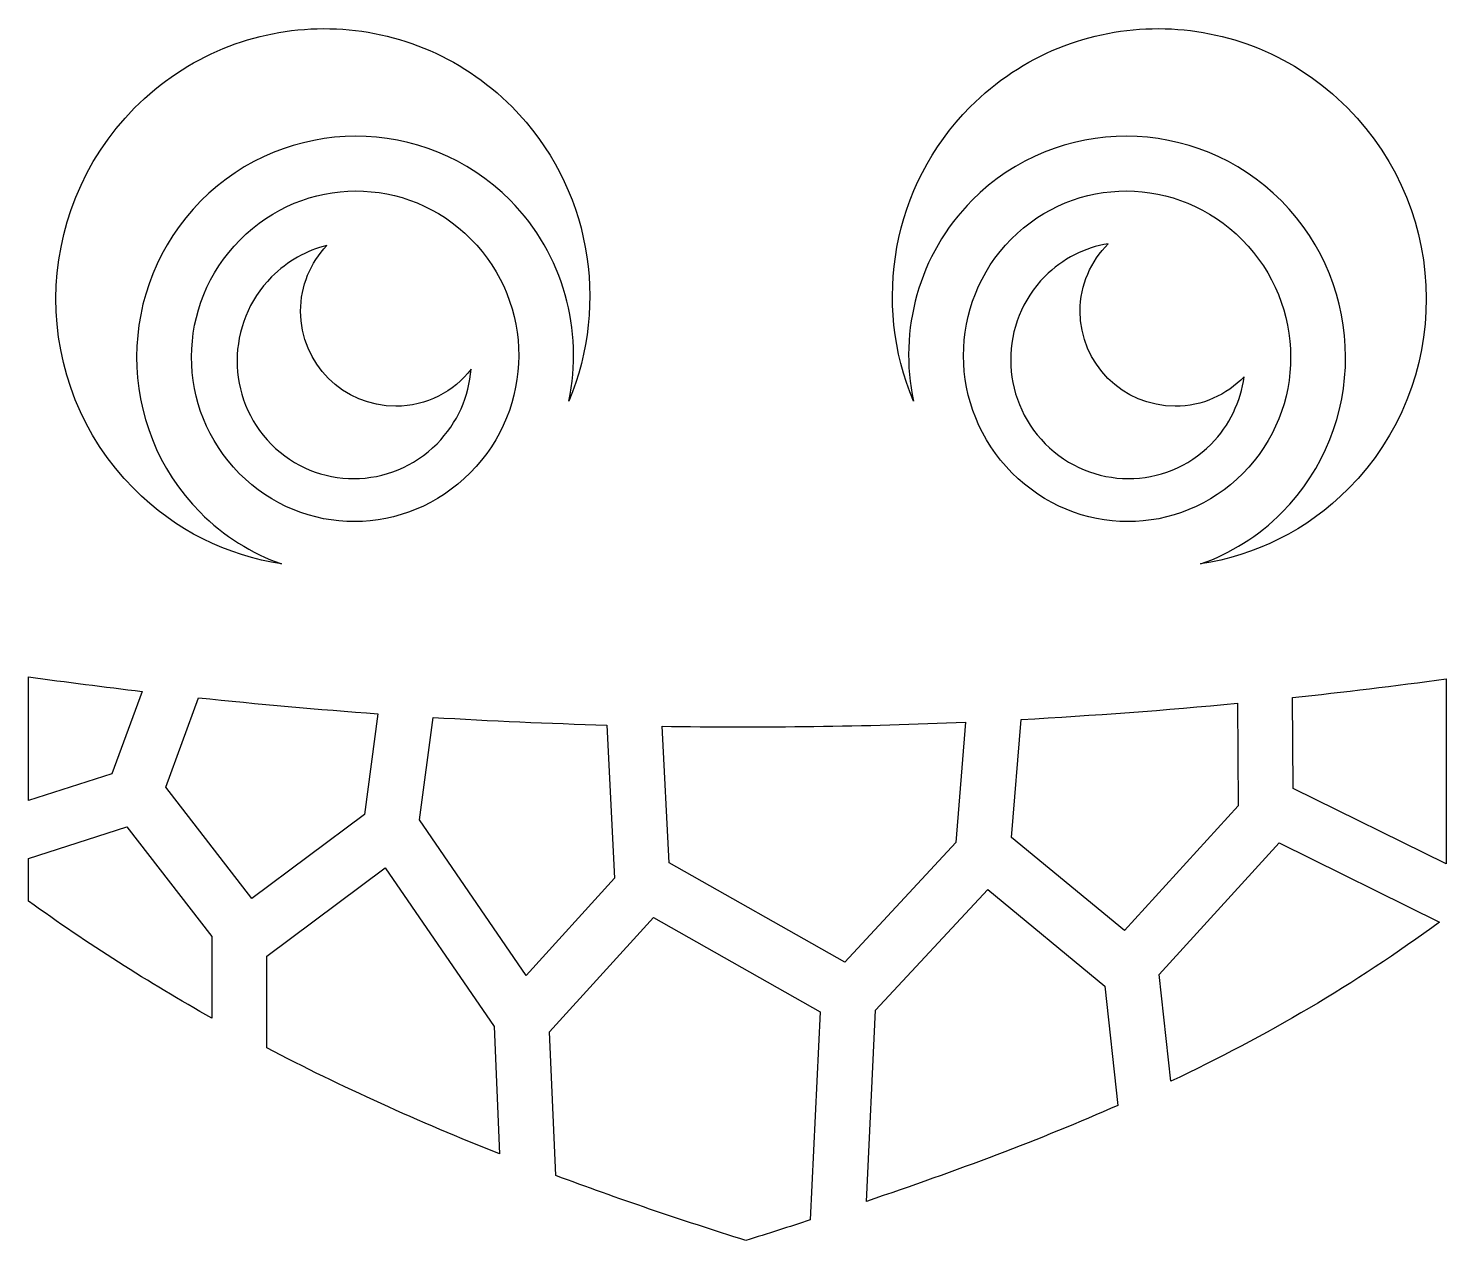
# Model space of a CAD drawing. Header units: centimetres. Extents: x -10.1 to 10.2, y -8.5 to 8.8.
import ezdxf

# ---------------------------------------------------------------- set-up
doc = ezdxf.new("R2010")
doc.units = ezdxf.units.CM
doc.header["$MEASUREMENT"] = 0
doc.layers.add('Layer 1', color=7, linetype='Continuous')

msp = doc.modelspace()

# ---------------------------------------------------------------- linework, layer by layer
at = {"layer": 'Layer 1'}
for points, knots in [([(-5.9087, 8.82019), (-6.88405, 8.81766), (-7.86032, 8.43983), (-8.6064, 7.68714), (-8.6064, 7.68714), (-10.09851, 6.18166), (-10.10475, 3.74705), (-8.62032, 2.24933), (-8.62032, 2.24933), (-8.02554, 1.64928), (-7.28166, 1.29085), (-6.5077, 1.17329), (-6.5077, 1.17329), (-6.9336, 1.32341), (-7.33284, 1.56925), (-7.6717, 1.91106), (-7.6717, 1.91106), (-8.88487, 3.1352), (-8.87888, 5.13029), (-7.66158, 6.35839), (-7.66158, 6.35839), (-7.05301, 6.97244), (-6.2519, 7.28094), (-5.45126, 7.28296), (-5.45126, 7.28296), (-4.65066, 7.28498), (-3.85056, 6.98045), (-3.24398, 6.36834), (-3.24398, 6.36834), (-2.47408, 5.59161), (-2.19594, 4.50452), (-2.40598, 3.49978), (-2.40598, 3.49978), (-1.82394, 4.89756), (-2.09335, 6.5675), (-3.21679, 7.70097), (-3.21679, 7.70097), (-3.95903, 8.44987), (-4.93336, 8.82272), (-5.90871, 8.82019), (-5.90871, 8.82019), (-5.90871, 8.82019), (-5.9087, 8.82019), (-5.9087, 8.82019)], [0, 0, 0, 0, 0.08333333, 0.08333333, 0.08333333, 0.08333333, 0.16666667, 0.16666667, 0.16666667, 0.16666667, 0.25, 0.25, 0.25, 0.25, 0.33333333, 0.33333333, 0.33333333, 0.33333333, 0.41666667, 0.41666667, 0.41666667, 0.41666667, 0.5, 0.5, 0.5, 0.5, 0.58333333, 0.58333333, 0.58333333, 0.58333333, 0.66666667, 0.66666667, 0.66666667, 0.66666667, 0.75, 0.75, 0.75, 0.75, 0.83333333, 0.83333333, 0.83333333, 0.83333333, 1, 1, 1, 1]), ([(6.01598, 8.82019), (5.04063, 8.82272), (4.06634, 8.44987), (3.3241, 7.70105), (3.3241, 7.70105), (2.20066, 6.56757), (1.93129, 4.89755), (2.51329, 3.49977), (2.51329, 3.49977), (2.30329, 4.50446), (2.58139, 5.59155), (3.35129, 6.36833), (3.35129, 6.36833), (3.95788, 6.98044), (4.75801, 7.28498), (5.55857, 7.28295), (5.55857, 7.28295), (6.35921, 7.28093), (7.16032, 6.97243), (7.76893, 6.35838), (7.76893, 6.35838), (8.98619, 5.13028), (8.99222, 3.13519), (7.77905, 1.91105), (7.77905, 1.91105), (7.44015, 1.56919), (7.04094, 1.32344), (6.615, 1.17328), (6.615, 1.17328), (7.38895, 1.2908), (8.13284, 1.64923), (8.72762, 2.24932), (8.72762, 2.24932), (10.21206, 3.74704), (10.20582, 6.18165), (8.7137, 7.68709), (8.7137, 7.68709), (7.96762, 8.43979), (6.99135, 8.81761), (6.016, 8.82014), (6.016, 8.82014), (6.016, 8.82014), (6.01598, 8.82019), (6.01598, 8.82019)], [0, 0, 0, 0, 0.08333333, 0.08333333, 0.08333333, 0.08333333, 0.16666667, 0.16666667, 0.16666667, 0.16666667, 0.25, 0.25, 0.25, 0.25, 0.33333333, 0.33333333, 0.33333333, 0.33333333, 0.41666667, 0.41666667, 0.41666667, 0.41666667, 0.5, 0.5, 0.5, 0.5, 0.58333333, 0.58333333, 0.58333333, 0.58333333, 0.66666667, 0.66666667, 0.66666667, 0.66666667, 0.75, 0.75, 0.75, 0.75, 0.83333333, 0.83333333, 0.83333333, 0.83333333, 1, 1, 1, 1]), ([(-5.45013, 6.50137), (-6.04584, 6.49968), (-6.64243, 6.26721), (-7.10193, 5.80362), (-7.10193, 5.80362), (-8.0209, 4.87647), (-8.02385, 3.38596), (-7.11197, 2.4659), (-7.11197, 2.4659), (-6.20009, 1.54579), (-4.73273, 1.54875), (-3.81372, 2.47594), (-3.81372, 2.47594), (-2.8948, 3.40313), (-2.89184, 4.89364), (-3.80373, 5.8137), (-3.80373, 5.8137), (-4.25969, 6.27375), (-4.85447, 6.50298), (-5.45018, 6.50138), (-5.45018, 6.50138), (-5.45018, 6.50138), (-5.45013, 6.50137), (-5.45013, 6.50137)], [0, 0, 0, 0, 0.14285714, 0.14285714, 0.14285714, 0.14285714, 0.28571429, 0.28571429, 0.28571429, 0.28571429, 0.42857143, 0.42857143, 0.42857143, 0.42857143, 0.57142857, 0.57142857, 0.57142857, 0.57142857, 0.71428571, 0.71428571, 0.71428571, 0.71428571, 1, 1, 1, 1]), ([(5.5574, 6.50137), (4.96174, 6.50297), (4.36691, 6.27366), (3.91099, 5.81361), (3.91099, 5.81361), (2.99911, 4.89359), (3.00206, 3.40308), (3.92103, 2.47589), (3.92103, 2.47589), (4.84004, 1.5487), (6.3074, 1.54575), (7.21928, 2.46585), (7.21928, 2.46585), (8.13116, 3.38595), (8.12821, 4.87642), (7.20924, 5.80361), (7.20924, 5.80361), (6.74974, 6.26725), (6.15314, 6.4998), (5.55744, 6.50141), (5.55744, 6.50141), (5.55744, 6.50141), (5.5574, 6.50137), (5.5574, 6.50137)], [0, 0, 0, 0, 0.14285714, 0.14285714, 0.14285714, 0.14285714, 0.28571429, 0.28571429, 0.28571429, 0.28571429, 0.42857143, 0.42857143, 0.42857143, 0.42857143, 0.57142857, 0.57142857, 0.57142857, 0.57142857, 0.71428571, 0.71428571, 0.71428571, 0.71428571, 1, 1, 1, 1]), ([(-5.86076, 5.72198), (-6.09353, 5.47825), (-6.23665, 5.1482), (-6.23665, 4.7845), (-6.23665, 4.7845), (-6.23665, 4.03433), (-5.62859, 3.42627), (-4.87829, 3.42627), (-4.87829, 3.42627), (-4.43945, 3.42627), (-4.04944, 3.63458), (-3.80115, 3.95746), (-3.80115, 3.95746), (-3.83138, 3.56901), (-3.99373, 3.1884), (-4.28895, 2.89061), (-4.28895, 2.89061), (-4.94445, 2.22925), (-6.00434, 2.22668), (-6.65634, 2.88445), (-6.65634, 2.88445), (-7.30826, 3.54227), (-7.30573, 4.61157), (-6.65023, 5.27284), (-6.65023, 5.27284), (-6.42413, 5.50097), (-6.14982, 5.65067), (-5.86085, 5.72193), (-5.86085, 5.72193), (-5.86085, 5.72193), (-5.86076, 5.72198), (-5.86076, 5.72198)], [0, 0, 0, 0, 0.11111111, 0.11111111, 0.11111111, 0.11111111, 0.22222222, 0.22222222, 0.22222222, 0.22222222, 0.33333333, 0.33333333, 0.33333333, 0.33333333, 0.44444444, 0.44444444, 0.44444444, 0.44444444, 0.55555556, 0.55555556, 0.55555556, 0.55555556, 0.66666667, 0.66666667, 0.66666667, 0.66666667, 0.77777778, 0.77777778, 0.77777778, 0.77777778, 1, 1, 1, 1]), ([(5.29537, 5.7477), (5.04793, 5.50169), (4.89469, 5.16102), (4.89469, 4.7845), (4.89469, 4.7845), (4.89469, 4.03433), (5.50275, 3.42627), (6.25292, 3.42627), (6.25292, 3.42627), (6.6396, 3.42627), (6.98833, 3.58803), (7.23569, 3.84732), (7.23569, 3.84732), (7.18876, 3.4948), (7.0316, 3.15484), (6.76358, 2.88446), (6.76358, 2.88446), (6.11166, 2.22664), (5.05173, 2.22925), (4.39627, 2.89057), (4.39627, 2.89057), (3.74077, 3.55185), (3.73803, 4.62102), (4.39007, 5.27896), (4.39007, 5.27896), (4.64548, 5.53661), (4.96355, 5.69254), (5.29533, 5.74766), (5.29533, 5.74766), (5.29533, 5.74766), (5.29537, 5.7477), (5.29537, 5.7477)], [0, 0, 0, 0, 0.11111111, 0.11111111, 0.11111111, 0.11111111, 0.22222222, 0.22222222, 0.22222222, 0.22222222, 0.33333333, 0.33333333, 0.33333333, 0.33333333, 0.44444444, 0.44444444, 0.44444444, 0.44444444, 0.55555556, 0.55555556, 0.55555556, 0.55555556, 0.66666667, 0.66666667, 0.66666667, 0.66666667, 0.77777778, 0.77777778, 0.77777778, 0.77777778, 1, 1, 1, 1]), ([(-10.12242, -0.43855), (-10.12242, -0.43855), (-10.12242, -2.20665), (-10.12242, -2.20665), (-10.12242, -2.20665), (-10.12242, -2.20665), (-8.93311, -1.82436), (-8.93311, -1.82436), (-8.93311, -1.82436), (-8.93311, -1.82436), (-8.4992, -0.64661), (-8.4992, -0.64661), (-8.4992, -0.64661), (-9.03992, -0.58302), (-9.58098, -0.5142), (-10.12237, -0.43855), (-10.12237, -0.43855), (-10.12237, -0.43855), (-10.12242, -0.43855), (-10.12242, -0.43855)], [0, 0, 0, 0, 0.16666667, 0.16666667, 0.16666667, 0.16666667, 0.33333333, 0.33333333, 0.33333333, 0.33333333, 0.5, 0.5, 0.5, 0.5, 0.66666667, 0.66666667, 0.66666667, 0.66666667, 1, 1, 1, 1]), ([(10.12099, -0.46747), (9.3903, -0.56791), (8.65903, -0.65668), (7.92733, -0.73515), (7.92733, -0.73515), (7.92733, -0.73515), (7.9388, -2.03245), (7.9388, -2.03245), (7.9388, -2.03245), (7.9388, -2.03245), (10.12099, -3.10845), (10.12099, -3.10845), (10.12099, -3.10845), (10.12099, -3.10845), (10.12099, -0.46747), (10.12099, -0.46747)], [0, 0, 0, 0, 0.2, 0.2, 0.2, 0.2, 0.4, 0.4, 0.4, 0.4, 0.6, 0.6, 0.6, 0.6, 1, 1, 1, 1]), ([(-7.69279, -0.73735), (-7.69279, -0.73735), (-8.16305, -2.01369), (-8.16305, -2.01369), (-8.16305, -2.01369), (-8.16305, -2.01369), (-6.93073, -3.60367), (-6.93073, -3.60367), (-6.93073, -3.60367), (-6.93073, -3.60367), (-5.3254, -2.40391), (-5.3254, -2.40391), (-5.3254, -2.40391), (-5.3254, -2.40391), (-5.13404, -0.96556), (-5.13404, -0.96556), (-5.13404, -0.96556), (-5.98613, -0.90442), (-6.83906, -0.82839), (-7.69279, -0.73735)], [0, 0, 0, 0, 0.16666667, 0.16666667, 0.16666667, 0.16666667, 0.33333333, 0.33333333, 0.33333333, 0.33333333, 0.5, 0.5, 0.5, 0.5, 0.66666667, 0.66666667, 0.66666667, 0.66666667, 1, 1, 1, 1]), ([(7.13988, -0.81544), (6.11191, -0.91453), (5.08293, -0.99191), (4.05276, -1.04753), (4.05276, -1.04753), (4.05276, -1.04753), (3.91546, -2.73497), (3.91546, -2.73497), (3.91546, -2.73497), (3.91546, -2.73497), (5.52704, -4.06465), (5.52704, -4.06465), (5.52704, -4.06465), (5.52704, -4.06465), (7.15283, -2.2801), (7.15283, -2.2801), (7.15283, -2.2801), (7.15283, -2.2801), (7.13988, -0.8154), (7.13988, -0.8154), (7.13988, -0.8154), (7.13988, -0.8154), (7.13988, -0.81544), (7.13988, -0.81544)], [0, 0, 0, 0, 0.14285714, 0.14285714, 0.14285714, 0.14285714, 0.28571429, 0.28571429, 0.28571429, 0.28571429, 0.42857143, 0.42857143, 0.42857143, 0.42857143, 0.57142857, 0.57142857, 0.57142857, 0.57142857, 0.71428571, 0.71428571, 0.71428571, 0.71428571, 1, 1, 1, 1]), ([(-4.346, -1.01806), (-4.346, -1.01806), (-4.54098, -2.48306), (-4.54098, -2.48306), (-4.54098, -2.48306), (-4.54098, -2.48306), (-3.01661, -4.70767), (-3.01661, -4.70767), (-3.01661, -4.70767), (-3.01661, -4.70767), (-1.75275, -3.31541), (-1.75275, -3.31541), (-1.75275, -3.31541), (-1.75275, -3.31541), (-1.86584, -1.12752), (-1.86584, -1.12752), (-1.86584, -1.12752), (-2.69183, -1.10517), (-3.51857, -1.06857), (-4.34599, -1.01809), (-4.34599, -1.01809), (-4.34599, -1.01809), (-4.346, -1.01806), (-4.346, -1.01806)], [0, 0, 0, 0, 0.14285714, 0.14285714, 0.14285714, 0.14285714, 0.28571429, 0.28571429, 0.28571429, 0.28571429, 0.42857143, 0.42857143, 0.42857143, 0.42857143, 0.57142857, 0.57142857, 0.57142857, 0.57142857, 0.71428571, 0.71428571, 0.71428571, 0.71428571, 1, 1, 1, 1]), ([(3.25899, -1.08637), (1.81621, -1.14857), (0.37133, -1.16775), (-1.07588, -1.14422), (-1.07588, -1.14422), (-1.07588, -1.14422), (-0.97497, -3.09618), (-0.97497, -3.09618), (-0.97497, -3.09618), (-0.97497, -3.09618), (1.5347, -4.51648), (1.5347, -4.51648), (1.5347, -4.51648), (1.5347, -4.51648), (3.11882, -2.80741), (3.11882, -2.80741), (3.11882, -2.80741), (3.11882, -2.80741), (3.25899, -1.08641), (3.25899, -1.08641), (3.25899, -1.08641), (3.25899, -1.08641), (3.25899, -1.08637), (3.25899, -1.08637)], [0, 0, 0, 0, 0.14285714, 0.14285714, 0.14285714, 0.14285714, 0.28571429, 0.28571429, 0.28571429, 0.28571429, 0.42857143, 0.42857143, 0.42857143, 0.42857143, 0.57142857, 0.57142857, 0.57142857, 0.57142857, 0.71428571, 0.71428571, 0.71428571, 0.71428571, 1, 1, 1, 1]), ([(-8.71873, -2.58334), (-8.71873, -2.58334), (-10.12242, -3.03432), (-10.12242, -3.03432), (-10.12242, -3.03432), (-10.12242, -3.03432), (-10.12242, -3.64238), (-10.12242, -3.64238), (-10.12242, -3.64238), (-9.27923, -4.25327), (-8.40745, -4.80664), (-7.50632, -5.31333), (-7.50632, -5.31333), (-7.50632, -5.31333), (-7.50632, -4.14764), (-7.50632, -4.14764), (-7.50632, -4.14764), (-7.50632, -4.14764), (-8.71873, -2.58329), (-8.71873, -2.58329), (-8.71873, -2.58329), (-8.71873, -2.58329), (-8.71873, -2.58334), (-8.71873, -2.58334)], [0, 0, 0, 0, 0.14285714, 0.14285714, 0.14285714, 0.14285714, 0.28571429, 0.28571429, 0.28571429, 0.28571429, 0.42857143, 0.42857143, 0.42857143, 0.42857143, 0.57142857, 0.57142857, 0.57142857, 0.57142857, 0.71428571, 0.71428571, 0.71428571, 0.71428571, 1, 1, 1, 1]), ([(7.73542, -2.81092), (7.73542, -2.81092), (6.02298, -4.69043), (6.02298, -4.69043), (6.02298, -4.69043), (6.02298, -4.69043), (6.18891, -6.21733), (6.18891, -6.21733), (6.18891, -6.21733), (7.55785, -5.56815), (8.81614, -4.83409), (10.02822, -3.9414), (10.02822, -3.9414), (10.02822, -3.9414), (7.73542, -2.81088), (7.73542, -2.81088), (7.73542, -2.81088), (7.73542, -2.81088), (7.73542, -2.81092), (7.73542, -2.81092)], [0, 0, 0, 0, 0.16666667, 0.16666667, 0.16666667, 0.16666667, 0.33333333, 0.33333333, 0.33333333, 0.33333333, 0.5, 0.5, 0.5, 0.5, 0.66666667, 0.66666667, 0.66666667, 0.66666667, 1, 1, 1, 1]), ([(-5.0284, -3.1658), (-5.0284, -3.1658), (-6.7182, -4.42873), (-6.7182, -4.42873), (-6.7182, -4.42873), (-6.7182, -4.42873), (-6.7182, -5.74045), (-6.7182, -5.74045), (-6.7182, -5.74045), (-5.65135, -6.29859), (-4.54427, -6.79773), (-3.39511, -7.25373), (-3.39511, -7.25373), (-3.39511, -7.25373), (-3.47325, -5.43545), (-3.47325, -5.43545), (-3.47325, -5.43545), (-3.47325, -5.43545), (-5.0284, -3.1658), (-5.0284, -3.1658)], [0, 0, 0, 0, 0.16666667, 0.16666667, 0.16666667, 0.16666667, 0.33333333, 0.33333333, 0.33333333, 0.33333333, 0.5, 0.5, 0.5, 0.5, 0.66666667, 0.66666667, 0.66666667, 0.66666667, 1, 1, 1, 1]), ([(3.57428, -3.47523), (3.57428, -3.47523), (1.97308, -5.20285), (1.97308, -5.20285), (1.97308, -5.20285), (1.97308, -5.20285), (1.84265, -7.93238), (1.84265, -7.93238), (1.84265, -7.93238), (3.13636, -7.49552), (4.32297, -7.05065), (5.43359, -6.56192), (5.43359, -6.56192), (5.43359, -6.56192), (5.24822, -4.85623), (5.24822, -4.85623), (5.24822, -4.85623), (5.24822, -4.85623), (3.57432, -3.47523), (3.57432, -3.47523), (3.57432, -3.47523), (3.57432, -3.47523), (3.57428, -3.47523), (3.57428, -3.47523)], [0, 0, 0, 0, 0.14285714, 0.14285714, 0.14285714, 0.14285714, 0.28571429, 0.28571429, 0.28571429, 0.28571429, 0.42857143, 0.42857143, 0.42857143, 0.42857143, 0.57142857, 0.57142857, 0.57142857, 0.57142857, 0.71428571, 0.71428571, 0.71428571, 0.71428571, 1, 1, 1, 1]), ([(-1.19728, -3.87591), (-1.19728, -3.87591), (-2.6813, -5.51059), (-2.6813, -5.51059), (-2.6813, -5.51059), (-2.6813, -5.51059), (-2.593, -7.56274), (-2.593, -7.56274), (-2.593, -7.56274), (-1.71211, -7.89216), (-0.80731, -8.19948), (0.12245, -8.49149), (0.12245, -8.49149), (0.43534, -8.39324), (0.74004, -8.29541), (1.04104, -8.19758), (1.04104, -8.19758), (1.04104, -8.19758), (1.18315, -5.22297), (1.18315, -5.22297), (1.18315, -5.22297), (1.18315, -5.22297), (-1.19723, -3.87596), (-1.19723, -3.87596), (-1.19723, -3.87596), (-1.19723, -3.87596), (-1.19728, -3.87591), (-1.19728, -3.87591)], [0, 0, 0, 0, 0.125, 0.125, 0.125, 0.125, 0.25, 0.25, 0.25, 0.25, 0.375, 0.375, 0.375, 0.375, 0.5, 0.5, 0.5, 0.5, 0.625, 0.625, 0.625, 0.625, 0.75, 0.75, 0.75, 0.75, 1, 1, 1, 1])]:
    msp.add_open_spline(points, degree=3, knots=knots, dxfattribs=at)

doc.saveas('drawing.dxf')
